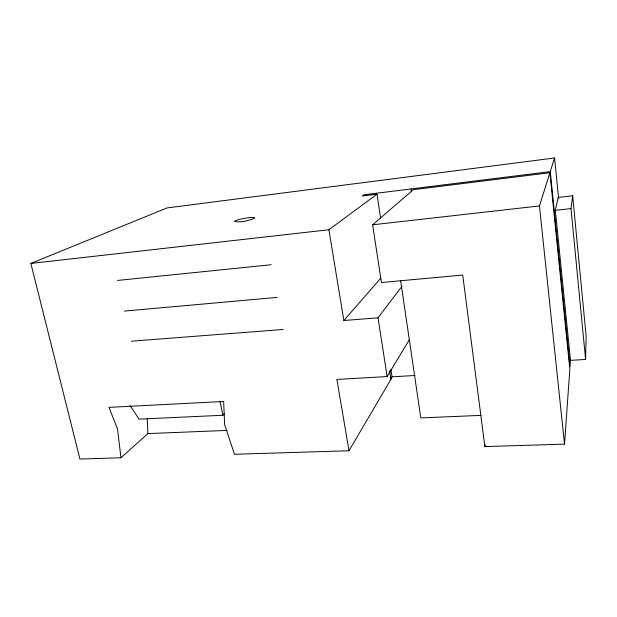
<?xml version="1.0" encoding="UTF-8"?>
<svg xmlns="http://www.w3.org/2000/svg" width="617" height="617" viewBox="0 0 617 617"><rect width="100%" height="100%" fill="white"/><g stroke="black" fill="none" stroke-linecap="round" stroke-linejoin="round"><path stroke-width="0.93" d="M570.478 360.351L585.579 359.456L586.15 336.458L572.676 195.759L558.13 197.432L555.331 210.343L570.478 360.351L570.031 366.645L550.271 171.611L554.575 157.967L167.022 207.937L30.85 263.444L79.925 459.033L120.955 457.768L147.926 433.589L227.287 430.411M564.524 444.132L569.846 369.228L549.917 172.737L413.305 189.689L372.622 224.804L381.429 282.524L462.727 275.066L484.869 446.585L564.524 444.132L539.451 205.939L549.917 172.737M585.579 359.456L571.01 208.6L572.676 195.759M484.869 446.585L485.363 444.718M120.955 457.768L117.546 429.016L108.939 407.374L223.67 401.49L224.603 424.473L234.46 454.282L349.006 450.757L390.962 379.285L389.659 370.832M390.962 379.285L390.553 379.308L392.026 376.81L390.862 369.221M349.006 450.757L336.89 379.44L387.137 376.555L409.449 339.551M387.137 376.555L378.028 317.809L402.099 286.134M380.604 218.318L376.987 194.193L328.892 229.748L343.87 320.508L380.782 278.167M130.087 405.593L139.01 419.12L222.899 415.264L224.233 413.891M550.271 171.611L364.061 194.779L362.295 196.013L376.987 194.193M30.85 263.444L328.892 229.748M372.622 224.804L539.451 205.939M555.331 210.343L571.01 208.6M117.492 280.442L271.202 264.724M124.464 311.091L277.18 297.394M343.87 320.508L378.028 317.809M131.321 341.201L283.049 329.47M392.026 376.81L415.025 375.498M480.921 415.388L420.809 417.902L400.657 280.758M220.014 401.428L222.899 415.264M390.26 377.434L390.553 379.308M411.061 188.933L411.454 191.779M554.575 157.967L558.586 198.227M147.262 418.257L147.926 433.589M254.412 217.662L254.397 218.341C248.25 220.662 241.093 222.714 234.607 221.449A10.204 1.388 -10.2 0 1 243.584 218.503A10.204 1.388 -10.2 0 1 254.412 217.662"/></g></svg>
